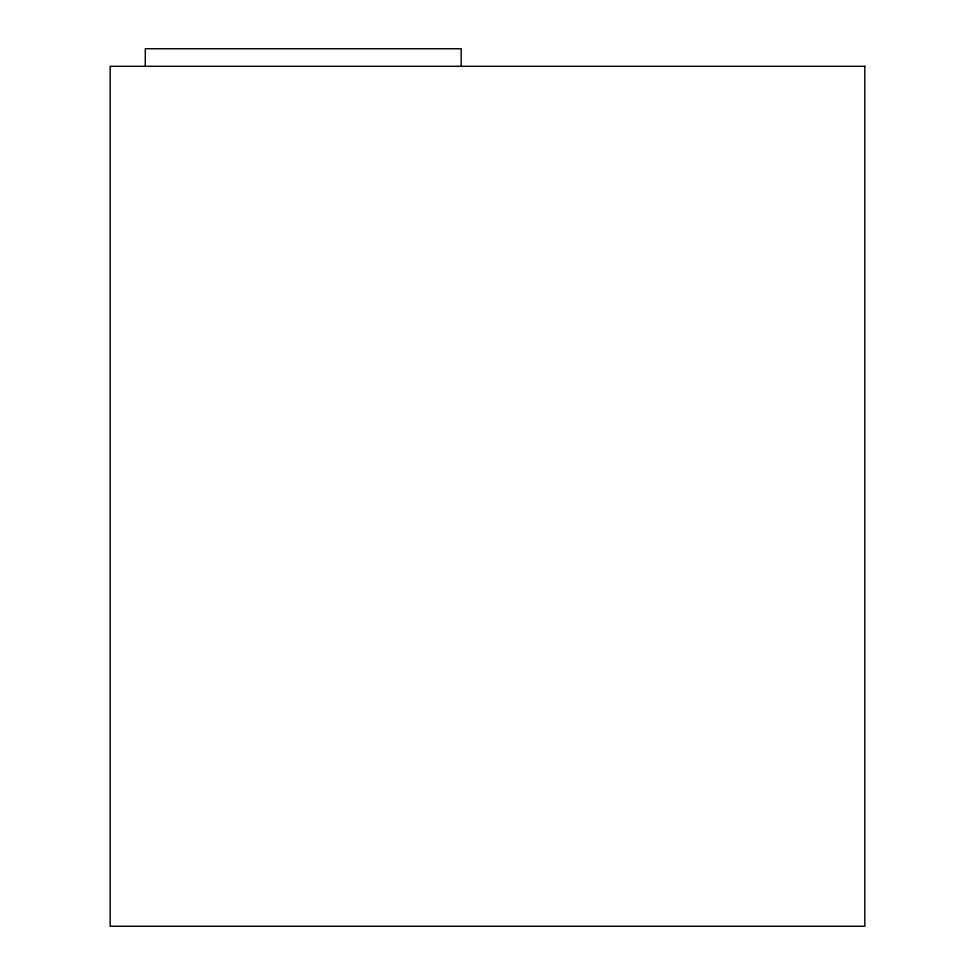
<?xml version="1.0" encoding="UTF-8"?>
<svg xmlns="http://www.w3.org/2000/svg" width="975" height="975" viewBox="0 0 975 975"><rect width="100%" height="100%" fill="white"/><g stroke="black" fill="none" stroke-linecap="round" stroke-linejoin="round"><path stroke-width="1.46" d="M461.175 66.3L461.175 48.75L145.275 48.75L145.275 66.3M864.825 66.3L110.175 66.3L110.175 926.25L864.825 926.25L864.825 66.3"/></g></svg>
